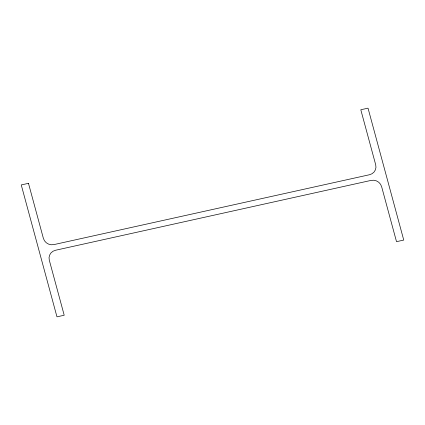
<?xml version="1.0" encoding="UTF-8"?>
<svg xmlns="http://www.w3.org/2000/svg" width="425" height="425" viewBox="0 0 425 425"><rect width="100%" height="100%" fill="white"/><g stroke="black" fill="none" stroke-linecap="round" stroke-linejoin="round"><path stroke-width="0.64" d="M28.48 183.329L21.25 184.928L56.971 316.843L64.202 315.238L49.3 260.222A8.723 8.277 16.9 0 1 55.516 250.261L371.02 180.413A8.723 8.277 16.9 0 1 381.623 186.655L396.52 241.671L403.75 240.072L368.029 108.157L360.798 109.762L375.7 164.778A8.723 8.277 16.9 0 1 369.484 174.739L53.98 244.587A8.723 8.277 16.9 0 1 43.377 238.345L28.48 183.329"/></g></svg>
